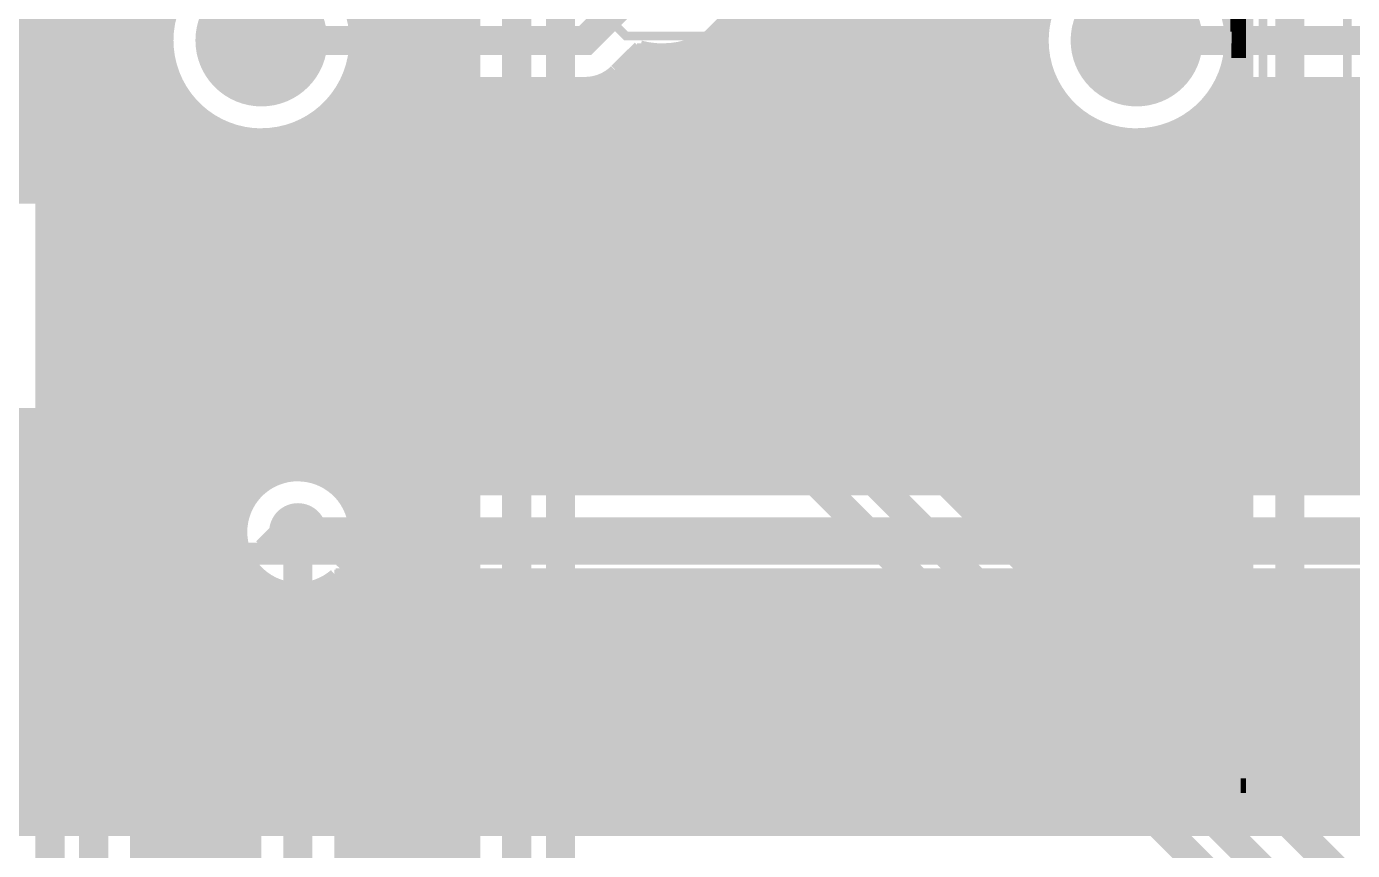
# Model space of a CAD drawing. Extents: x -5 to 100, y -56 to 115.
# Drawn here: x 54.96 to 78.05, y 70.9 to 85.26 of the extents above; entities that cross this region are included whole.
import ezdxf

# ---------------------------------------------------------------- set-up
doc = ezdxf.new("R2010")
doc.units = 0
doc.header["$MEASUREMENT"] = 0
doc.layers.get('0').update_dxf_attribs({"linetype": 'CONTINUOUS'})
for name, color, linetype in [('22-314-0_BOT', 7, 'CONTINUOUS'), ('22-314-0_DRD', 7, 'CONTINUOUS'), ('22-314-0_DRL', 2, 'CONTINUOUS'), ('22-314-0_SMB', 4, 'CONTINUOUS'), ('22-314-0_SMT', 3, 'CONTINUOUS'), ('22-314-0_SST', 5, 'CONTINUOUS'), ('22-314-0_TOP', 10, 'CONTINUOUS'), ('THRUHOLE_TAP', 12, 'CONTINUOUS')]:
    doc.layers.add(name, color=color, linetype=linetype)

# ---------------------------------------------------------------- blocks, each defined once
blk = doc.blocks.new('ROUND_3')
at = {"const_width": 1.14935}
blk.add_lwpolyline([(-0.574674, 0, 1), (0.574674, 0, 1)], format="xyb", close=True, dxfattribs=at)
blk = doc.blocks.new('ROUND_14')
at = {"const_width": 0.50038}
blk.add_lwpolyline([(-0.25019, 0, 1), (0.25019, 0, 1)], format="xyb", close=True, dxfattribs=at)
blk = doc.blocks.new('ROUND_18')
at = {"const_width": 0.65024}
blk.add_lwpolyline([(-0.32512, 0, 1), (0.32512, 0, 1)], format="xyb", close=True, dxfattribs=at)
blk = doc.blocks.new('ROUND_22')
at = {"const_width": 0.14986}
blk.add_lwpolyline([(-0.07493, 0, 1), (0.07493, 0, 1)], format="xyb", close=True, dxfattribs=at)

msp = doc.modelspace()

# ---------------------------------------------------------------- linework, layer by layer
at = {"layer": '22-314-0_BOT'}
for points, const_width in [([(56.05018, 106.299), (54.102, 104.35082), (54.102, 97.79), (55.372, 96.52), (55.372, 62.484), (53.34, 60.452)], 0.508), ([(63.05042, 106.299), (64.77, 104.57942), (64.77, 99.06), (64.262, 98.552), (64.262, 69.596), (65.278, 68.58), (65.278, 66.802)], 0.508), ([(75.41514, 11.3538), (75.41514, 11.40714), (78.232, 14.224), (78.232, 22.86), (76.2, 24.892), (76.2, 44.958), (78.486, 47.244), (78.486, 68.58), (69.088, 77.978), (69.088, 98.298), (68.326, 99.06), (68.326, 104.52354), (66.55054, 106.299)], 0.508), ([(56.05018, 101.69906), (56.134, 101.61778), (56.134, 52.324)], 0.508), ([(63.05042, 101.69906), (63.5, 101.24948), (63.5, 69.342), (64.262, 68.58), (64.262, 66.294), (73.67524, 56.87822), (73.75398, 56.87822)], 0.508), ([(75.41514, 17.85366), (75.438, 17.87652), (75.438, 45.72), (77.724, 48.006), (77.724, 68.326), (68.072, 77.978), (68.072, 98.298), (66.55054, 99.81946), (66.55054, 101.69906)], 0.508), ([(74.295, 85.0138), (70.104, 89.2048), (70.104, 101.64572), (70.05066, 101.69906)], 0.508), ([(73.55078, 101.69906), (73.55078, 95.35922), (76.962, 91.948), (76.962, 71.374), (79.248, 69.088), (79.248, 46.736), (76.962, 44.45), (76.962, 25.146), (79.502, 22.606), (79.502, 13.7668), (81.915, 11.3538)], 0.508), ([(56.896, 98.52406), (56.896, 52.98186)], 0.254), ([(56.9976, 98.4377), (56.9976, 52.84216)], 0.254), ([(57.2262, 98.29546), (57.2262, 39.878)], 0.254), ([(60.8838, 93.24086), (60.8838, 65.99428)], 0.254), ([(61.1124, 92.94876), (61.1124, 65.69456)], 0.254), ([(61.341, 92.77858), (61.341, 64.99352)], 0.254), ([(62.484, 92.71508), (62.484, 68.44538)], 0.254), ([(62.7126, 92.84716), (62.7126, 68.44792)], 0.254), ([(62.738, 92.86494), (62.738, 69.342)], 0.254), ([(61.5696, 92.67444), (61.5696, 67.89928)], 0.254), ([(61.7982, 92.61856), (61.7982, 68.15328)], 0.254), ([(62.0268, 92.6084), (62.0268, 68.30822)], 0.254), ([(62.2554, 92.63888), (62.2554, 68.39966)], 0.254), ([(75.9714, 91.86164), (75.9714, 72.17156)], 0.254), ([(76.2, 91.63304), (76.2, 71.94296)], 0.254), ([(76.2, 91.63304), (76.2, 71.94296)], 0.254), ([(69.85, 88.38184), (69.85, 78.29296)], 0.254), ([(70.0278, 88.20404), (70.0278, 78.11516)], 0.254), ([(70.2564, 87.97544), (70.2564, 77.88656)], 0.254), ([(70.485, 87.74684), (70.485, 77.65796)], 0.254), ([(70.7136, 87.51824), (70.7136, 77.42936)], 0.254), ([(70.9422, 87.28964), (70.9422, 77.20076)], 0.254), ([(71.1708, 87.06104), (71.1708, 76.97216)], 0.254), ([(71.3994, 86.83244), (71.3994, 76.74356)], 0.254), ([(71.628, 86.60384), (71.628, 76.51496)], 0.254), ([(71.8566, 86.37524), (71.8566, 76.28636)], 0.254), ([(72.0852, 86.14664), (72.0852, 76.05776)], 0.254), ([(72.3138, 85.91804), (72.3138, 75.82916)], 0.254), ([(72.5424, 85.68944), (72.5424, 75.60056)], 0.254), ([(57.41924, 85.2932), (56.896, 85.2932)], 0.254), ([(62.738, 85.2932), (60.68822, 85.2932)], 0.254), ([(72.65924, 85.2932), (69.85, 85.2932)], 0.254), ([(76.2, 85.2932), (75.92822, 85.2932)], 0.254), ([(57.39638, 85.0646), (56.896, 85.0646)], 0.254), ([(62.738, 85.0646), (60.71108, 85.0646)], 0.254), ([(72.63638, 85.0646), (69.85, 85.0646)], 0.254), ([(76.2, 85.0646), (75.95108, 85.0646)], 0.254), ([(57.40654, 84.836), (56.896, 84.836)], 0.254), ([(62.738, 84.836), (60.70346, 84.836)], 0.254), ([(72.64654, 84.836), (69.85, 84.836)], 0.254), ([(76.2, 84.836), (75.94346, 84.836)], 0.254), ([(57.44718, 84.6074), (56.896, 84.6074)], 0.254), ([(57.4548, 84.582), (57.4548, 39.85006)], 0.254), ([(60.6552, 84.582), (60.6552, 76.74356)], 0.254), ([(62.738, 84.6074), (60.66028, 84.6074)], 0.254), ([(72.68718, 84.6074), (69.85, 84.6074)], 0.254), ([(76.2, 84.6074), (75.90028, 84.6074)], 0.254), ([(57.52338, 84.3788), (56.896, 84.3788)], 0.254), ([(57.64022, 84.1502), (56.896, 84.1502)], 0.254), ([(62.738, 84.1502), (60.46978, 84.1502)], 0.254), ([(62.738, 84.3788), (60.58662, 84.3788)], 0.254), ([(72.76338, 84.3788), (69.85, 84.3788)], 0.254), ([(72.88022, 84.1502), (69.85, 84.1502)], 0.254), ([(72.771, 84.36102), (72.771, 75.37196)], 0.254), ([(76.2, 84.1502), (75.70978, 84.1502)], 0.254), ([(75.7428, 84.20608), (75.7428, 72.40016)], 0.254), ([(76.2, 84.3788), (75.82662, 84.3788)], 0.254), ([(57.80786, 83.9216), (56.896, 83.9216)], 0.254), ([(57.6834, 84.08416), (57.6834, 39.74592)], 0.254), ([(62.738, 83.9216), (60.30214, 83.9216)], 0.254), ([(60.4266, 84.08416), (60.4266, 77.1398)], 0.254), ([(73.04786, 83.9216), (69.85, 83.9216)], 0.254), ([(72.9996, 83.98002), (72.9996, 75.14336)], 0.254), ([(76.2, 83.9216), (75.54214, 83.9216)], 0.254), ([(58.05424, 83.693), (56.896, 83.693)], 0.254), ([(57.912, 83.81238), (57.912, 39.5351)], 0.254), ([(62.738, 83.693), (60.05576, 83.693)], 0.254), ([(60.198, 83.81238), (60.198, 77.32268)], 0.254), ([(73.29424, 83.693), (69.85, 83.693)], 0.254), ([(73.2282, 83.74634), (73.2282, 74.91476)], 0.254), ([(76.2, 83.693), (75.29576, 83.693)], 0.254), ([(75.5142, 83.89112), (75.5142, 72.62876)], 0.254), ([(58.46826, 83.4644), (56.896, 83.4644)], 0.254), ([(58.1406, 83.63204), (58.1406, 65.43294)], 0.254), ([(58.3692, 83.50504), (58.3692, 65.84696)], 0.254), ([(62.738, 83.4644), (59.64174, 83.4644)], 0.254), ([(59.7408, 83.50504), (59.7408, 77.45984)], 0.254), ([(59.9694, 83.63204), (59.9694, 77.42174)], 0.254), ([(73.70826, 83.4644), (69.85, 83.4644)], 0.254), ([(73.4568, 83.58378), (73.4568, 74.68616)], 0.254), ([(73.6854, 83.47202), (73.6854, 74.45756)], 0.254), ([(76.2, 83.4644), (74.88174, 83.4644)], 0.254), ([(75.057, 83.54314), (75.057, 73.08596)], 0.254), ([(75.2856, 83.68538), (75.2856, 72.85736)], 0.254), ([(62.738, 83.2358), (56.896, 83.2358)], 0.254), ([(58.5978, 83.42122), (58.5978, 66.0908)], 0.254), ([(58.8264, 83.37296), (58.8264, 76.97216)], 0.254), ([(59.055, 83.35772), (59.055, 77.23632)], 0.254), ([(59.2836, 83.37296), (59.2836, 77.37602)], 0.254), ([(59.5122, 83.42122), (59.5122, 77.4446)], 0.254), ([(76.2, 83.2358), (69.85, 83.2358)], 0.254), ([(73.914, 83.4009), (73.914, 74.22896)], 0.254), ([(74.1426, 83.3628), (74.1426, 74.00036)], 0.254), ([(74.3712, 83.35772), (74.3712, 73.77176)], 0.254), ([(74.5998, 83.38566), (74.5998, 73.54316)], 0.254), ([(74.8284, 83.44408), (74.8284, 73.31456)], 0.254), ([(62.738, 83.0072), (56.896, 83.0072)], 0.254), ([(76.2, 83.0072), (69.85, 83.0072)], 0.254), ([(62.738, 82.7786), (56.896, 82.7786)], 0.254), ([(76.2, 82.7786), (69.85, 82.7786)], 0.254), ([(62.738, 82.55), (56.896, 82.55)], 0.254), ([(76.2, 82.55), (69.85, 82.55)], 0.254), ([(62.738, 82.3214), (56.896, 82.3214)], 0.254), ([(76.2, 82.3214), (69.85, 82.3214)], 0.254), ([(62.738, 82.0928), (56.896, 82.0928)], 0.254), ([(76.2, 82.0928), (69.85, 82.0928)], 0.254), ([(62.738, 81.8642), (56.896, 81.8642)], 0.254), ([(76.2, 81.8642), (69.85, 81.8642)], 0.254), ([(62.738, 81.6356), (56.896, 81.6356)], 0.254), ([(76.2, 81.6356), (69.85, 81.6356)], 0.254), ([(62.738, 81.407), (56.896, 81.407)], 0.254), ([(76.2, 81.407), (69.85, 81.407)], 0.254), ([(62.738, 81.1784), (56.896, 81.1784)], 0.254), ([(76.2, 81.1784), (69.85, 81.1784)], 0.254), ([(62.738, 80.9498), (56.896, 80.9498)], 0.254), ([(76.2, 80.9498), (69.85, 80.9498)], 0.254), ([(62.738, 80.7212), (56.896, 80.7212)], 0.254), ([(76.2, 80.7212), (69.85, 80.7212)], 0.254), ([(62.738, 80.4926), (56.896, 80.4926)], 0.254), ([(76.2, 80.4926), (69.85, 80.4926)], 0.254), ([(62.738, 80.264), (56.896, 80.264)], 0.254), ([(76.2, 80.264), (69.85, 80.264)], 0.254), ([(62.738, 80.0354), (56.896, 80.0354)], 0.254), ([(76.2, 80.0354), (69.85, 80.0354)], 0.254), ([(62.738, 79.8068), (56.896, 79.8068)], 0.254), ([(76.2, 79.8068), (69.85, 79.8068)], 0.254), ([(62.738, 79.5782), (56.896, 79.5782)], 0.254), ([(76.2, 79.5782), (69.85, 79.5782)], 0.254), ([(62.738, 79.3496), (56.896, 79.3496)], 0.254), ([(76.2, 79.3496), (69.85, 79.3496)], 0.254), ([(62.738, 79.121), (56.896, 79.121)], 0.254), ([(76.2, 79.121), (69.85, 79.121)], 0.254), ([(62.738, 78.8924), (56.896, 78.8924)], 0.254), ([(76.2, 78.8924), (69.85, 78.8924)], 0.254), ([(62.738, 78.6638), (56.896, 78.6638)], 0.254), ([(76.2, 78.6638), (69.85, 78.6638)], 0.254), ([(62.738, 78.4352), (56.896, 78.4352)], 0.254), ([(76.2, 78.4352), (69.85, 78.4352)], 0.254), ([(62.738, 78.2066), (56.896, 78.2066)], 0.254), ([(69.85, 78.29296), (76.2, 71.94296)], 0.254), ([(76.2, 78.2066), (69.93636, 78.2066)], 0.254), ([(62.738, 77.978), (56.896, 77.978)], 0.254), ([(76.2, 77.978), (70.16496, 77.978)], 0.254), ([(62.738, 77.7494), (56.896, 77.7494)], 0.254), ([(76.2, 77.7494), (70.39356, 77.7494)], 0.254), ([(62.738, 77.5208), (56.896, 77.5208)], 0.254), ([(76.2, 77.5208), (70.62216, 77.5208)], 0.254), ([(59.1312, 77.2922), (56.896, 77.2922)], 0.254), ([(62.738, 77.2922), (60.2488, 77.2922)], 0.254), ([(76.2, 77.2922), (70.85076, 77.2922)], 0.254), ([(58.88736, 77.0636), (56.896, 77.0636)], 0.254), ([(62.738, 77.0636), (60.49264, 77.0636)], 0.254), ([(76.2, 77.0636), (71.07936, 77.0636)], 0.254), ([(58.75782, 76.835), (56.896, 76.835)], 0.254), ([(62.738, 76.835), (60.62218, 76.835)], 0.254), ([(76.2, 76.835), (71.30796, 76.835)], 0.254), ([(58.69432, 76.6064), (56.896, 76.6064)], 0.254), ([(59.69, 64.84366), (59.69, 76.454)], 0.508), ([(62.738, 76.6064), (60.68568, 76.6064)], 0.254), ([(76.2, 76.6064), (71.53656, 76.6064)], 0.254), ([(58.68416, 76.3778), (56.896, 76.3778)], 0.254), ([(62.738, 76.3778), (60.6933, 76.3778)], 0.254), ([(76.2, 76.3778), (71.76516, 76.3778)], 0.254), ([(58.72988, 76.1492), (56.896, 76.1492)], 0.254), ([(62.738, 76.1492), (60.65012, 76.1492)], 0.254), ([(60.6552, 76.16444), (60.6552, 66.1924)], 0.254), ([(76.2, 76.1492), (71.99376, 76.1492)], 0.254), ([(58.83402, 75.9206), (56.896, 75.9206)], 0.254), ([(58.8264, 75.93584), (58.8264, 66.25844)], 0.254), ([(62.738, 75.9206), (60.54344, 75.9206)], 0.254), ([(76.2, 75.9206), (72.22236, 75.9206)], 0.254), ([(58.928, 75.692), (56.896, 75.692)], 0.254), ([(58.928, 75.7936), (58.928, 66.31686)], 0.254), ([(60.452, 75.7936), (60.452, 66.31686)], 0.254), ([(62.738, 75.692), (60.452, 75.692)], 0.254), ([(76.2, 75.692), (72.45096, 75.692)], 0.254), ([(58.928, 75.4634), (56.896, 75.4634)], 0.254), ([(62.738, 75.4634), (60.452, 75.4634)], 0.254), ([(76.2, 75.4634), (72.67956, 75.4634)], 0.254), ([(58.928, 75.2348), (56.896, 75.2348)], 0.254), ([(62.738, 75.2348), (60.452, 75.2348)], 0.254), ([(76.2, 75.2348), (72.90816, 75.2348)], 0.254), ([(58.928, 75.0062), (56.896, 75.0062)], 0.254), ([(62.738, 75.0062), (60.452, 75.0062)], 0.254), ([(76.2, 75.0062), (73.13676, 75.0062)], 0.254), ([(58.928, 74.7776), (56.896, 74.7776)], 0.254), ([(62.738, 74.7776), (60.452, 74.7776)], 0.254), ([(76.2, 74.7776), (73.36536, 74.7776)], 0.254), ([(58.928, 74.549), (56.896, 74.549)], 0.254), ([(62.738, 74.549), (60.452, 74.549)], 0.254), ([(76.2, 74.549), (73.59396, 74.549)], 0.254), ([(58.928, 74.3204), (56.896, 74.3204)], 0.254), ([(62.738, 74.3204), (60.452, 74.3204)], 0.254), ([(76.2, 74.3204), (73.82256, 74.3204)], 0.254), ([(58.928, 74.0918), (56.896, 74.0918)], 0.254), ([(62.738, 74.0918), (60.452, 74.0918)], 0.254), ([(76.2, 74.0918), (74.05116, 74.0918)], 0.254), ([(58.928, 73.8632), (56.896, 73.8632)], 0.254), ([(62.738, 73.8632), (60.452, 73.8632)], 0.254), ([(76.2, 73.8632), (74.27976, 73.8632)], 0.254), ([(58.928, 73.6346), (56.896, 73.6346)], 0.254), ([(62.738, 73.6346), (60.452, 73.6346)], 0.254), ([(76.2, 73.6346), (74.50836, 73.6346)], 0.254), ([(58.928, 73.406), (56.896, 73.406)], 0.254), ([(62.738, 73.406), (60.452, 73.406)], 0.254), ([(76.2, 73.406), (74.73696, 73.406)], 0.254), ([(58.928, 73.1774), (56.896, 73.1774)], 0.254), ([(62.738, 73.1774), (60.452, 73.1774)], 0.254), ([(76.2, 73.1774), (74.96556, 73.1774)], 0.254), ([(58.928, 72.9488), (56.896, 72.9488)], 0.254), ([(62.738, 72.9488), (60.452, 72.9488)], 0.254), ([(76.2, 72.9488), (75.19416, 72.9488)], 0.254), ([(58.928, 72.7202), (56.896, 72.7202)], 0.254), ([(62.738, 72.7202), (60.452, 72.7202)], 0.254), ([(76.2, 72.7202), (75.42276, 72.7202)], 0.254), ([(58.928, 72.4916), (56.896, 72.4916)], 0.254), ([(62.738, 72.4916), (60.452, 72.4916)], 0.254), ([(76.2, 72.4916), (75.65136, 72.4916)], 0.254), ([(58.928, 72.263), (56.896, 72.263)], 0.254), ([(62.738, 72.263), (60.452, 72.263)], 0.254), ([(76.2, 72.263), (75.87996, 72.263)], 0.254), ([(58.928, 72.0344), (56.896, 72.0344)], 0.254), ([(62.738, 72.0344), (60.452, 72.0344)], 0.254), ([(76.2, 72.0344), (76.10856, 72.0344)], 0.254), ([(58.928, 71.8058), (56.896, 71.8058)], 0.254), ([(62.738, 71.8058), (60.452, 71.8058)], 0.254), ([(58.928, 71.5772), (56.896, 71.5772)], 0.254), ([(62.738, 71.5772), (60.452, 71.5772)], 0.254), ([(58.928, 71.3486), (56.896, 71.3486)], 0.254), ([(62.738, 71.3486), (60.452, 71.3486)], 0.254), ([(58.928, 71.12), (56.896, 71.12)], 0.254), ([(62.738, 71.12), (60.452, 71.12)], 0.254), ([(58.928, 70.8914), (56.896, 70.8914)], 0.254), ([(62.738, 70.8914), (60.452, 70.8914)], 0.254)]:
    msp.add_lwpolyline(points, dxfattribs=dict(at, const_width=const_width))
at = {"layer": '22-314-0_BOT', "const_width": 0.254}
for points in [[(59.055, 86.67242, 0.4142136), (57.39638, 85.0138)], [(60.71362, 85.0138, 0.4142136), (59.055, 86.67242)], [(75.95362, 85.0138, 0.4142136), (74.295, 86.67242)], [(72.71512, 85.51672, 0.0771992), (72.63701, 85.0138)], [(57.39638, 85.0138, 0.4142136), (59.055, 83.35518)], [(59.055, 83.35772, 0.4142136), (60.71108, 85.0138)], [(72.63638, 85.0138, 0.4142136), (74.295, 83.35518)], [(74.295, 83.35772, 0.4142136), (75.95108, 85.0138)], [(59.69, 77.46238, 0.4142136), (58.68162, 76.454)], [(60.69838, 76.454, 0.4142136), (59.69, 77.46238)], [(58.68162, 76.454, 0.1804435), (58.92798, 75.79358)], [(60.452, 75.7936, 0.1804437), (60.69835, 76.454)]]:
    msp.add_lwpolyline(points, format="xyb", dxfattribs=at)
at = {"layer": '22-314-0_DRD', "const_width": 0.254}
for points in [[(58.42, 85.6488), (58.42, 84.3788)], [(59.69, 85.6488), (58.42, 84.3788)], [(59.69, 84.3788), (58.42, 85.6488)], [(59.69, 84.3788), (59.69, 85.6488)], [(73.66, 85.6488), (73.66, 84.3788)], [(74.93, 85.6488), (73.66, 84.3788)], [(74.93, 84.3788), (73.66, 85.6488)], [(74.93, 84.3788), (74.93, 85.6488)], [(58.42, 84.3788), (59.69, 84.3788)], [(73.66, 84.3788), (74.93, 84.3788)], [(59.69, 76.835), (59.055, 76.2)], [(60.325, 76.2), (59.69, 76.835)], [(59.055, 76.2), (60.325, 76.2)]]:
    msp.add_lwpolyline(points, dxfattribs=at)
at = {"layer": '22-314-0_SST'}
for points, const_width in [([(98.044, 76.073), (54.229, 76.073), (54.229, 97.155), (98.044, 97.155), (98.044, 76.073)], 0.381), ([(55.3847, 94.31528), (55.3847, 81.915), (56.90362, 81.915), (61.20384, 81.915), (61.20384, 79.61376), (56.90362, 79.61376), (55.68442, 79.61376)], 0.1524), ([(62.7253, 79.91602), (62.7253, 81.915), (62.7253, 94.31528)], 0.1524), ([(70.6247, 94.31528), (70.6247, 81.915), (72.14362, 81.915), (76.44384, 81.915), (76.44384, 79.61376), (72.14362, 79.61376), (70.92442, 79.61376)], 0.1524), ([(77.9653, 79.91602), (77.9653, 81.915), (77.9653, 94.31528)], 0.1524), ([(56.85536, 85.21446), (56.6039, 85.21446), (56.6039, 82.36458), (61.25464, 82.36458), (61.25464, 85.56498), (61.50356, 85.56498), (61.50356, 88.13546), (56.6039, 88.13546), (56.6039, 85.56498), (56.85536, 85.56498), (56.85536, 85.21446), (57.30494, 84.76488), (56.6039, 84.76488)], 0.1524), ([(72.09536, 85.21446), (71.8439, 85.21446), (71.8439, 82.36458), (76.49464, 82.36458), (76.49464, 85.56498), (76.74356, 85.56498), (76.74356, 88.13546), (71.8439, 88.13546), (71.8439, 85.56498), (72.09536, 85.56498), (72.09536, 85.21446), (72.54494, 84.76488), (71.8439, 84.76488)], 0.1524), ([(65.405, 85.09), (64.77, 85.725), (64.77, 86.995), (65.405, 87.63), (66.675, 87.63), (67.31, 86.995), (67.31, 85.598), (66.802, 85.09), (65.405, 85.09)], 0.1524), ([(60.80506, 82.7659), (60.80506, 86.01456), (61.25464, 85.56498)], 0.1524), ([(76.04506, 82.7659), (76.04506, 86.01456), (76.49464, 85.56498)], 0.1524), ([(57.30494, 84.76488), (57.30494, 86.01456), (56.6039, 86.01456)], 0.1524), ([(72.54494, 84.76488), (72.54494, 86.01456), (71.8439, 86.01456)], 0.1524), ([(56.6039, 82.7659), (60.80506, 82.7659), (61.25464, 82.36458)], 0.1524), ([(71.8439, 82.7659), (76.04506, 82.7659), (76.49464, 82.36458)], 0.1524), ([(55.3847, 79.91602), (55.3847, 81.915)], 0.1524), ([(62.7253, 81.915), (61.20384, 81.915), (61.20384, 82.11566), (56.90362, 82.11566), (56.90362, 81.915), (56.90362, 79.61376)], 0.1524), ([(70.6247, 79.91602), (70.6247, 81.915)], 0.1524), ([(77.9653, 81.915), (76.44384, 81.915), (76.44384, 82.11566), (72.14362, 82.11566), (72.14362, 81.915), (72.14362, 79.61376)], 0.1524), ([(61.99632, 80.15732), (61.99632, 81.42732), (61.7855, 81.2165)], 0.254), ([(77.23632, 80.15732), (77.23632, 81.42732), (77.0255, 81.2165)], 0.254), ([(61.20384, 80.3656), (56.90362, 80.3656)], 0.1524), ([(76.44384, 80.3656), (72.14362, 80.3656)], 0.1524), ([(62.20968, 80.15732), (61.7855, 80.15732)], 0.254), ([(77.44968, 80.15732), (77.0255, 80.15732)], 0.254), ([(56.90362, 79.86522), (61.20384, 79.86522)], 0.1524), ([(72.14362, 79.86522), (76.44384, 79.86522)], 0.1524), ([(61.20384, 79.61376), (62.42558, 79.61376)], 0.1524), ([(76.44384, 79.61376), (77.66558, 79.61376)], 0.1524)]:
    msp.add_lwpolyline(points, dxfattribs=dict(at, const_width=const_width))
at = {"layer": '22-314-0_SST', "const_width": 0.1524}
for points in [[(55.3847, 79.91602, 0.4142136), (55.68442, 79.6163)], [(62.42558, 79.61376, 0.4142136), (62.72784, 79.91602)], [(70.6247, 79.91602, 0.4142136), (70.92442, 79.6163)], [(77.66558, 79.61376, 0.4142136), (77.96784, 79.91602)]]:
    msp.add_lwpolyline(points, format="xyb", dxfattribs=at)
at = {"layer": '22-314-0_TOP'}
for points, const_width in [([(54.9402, 95.504), (54.9402, 82.296)], 0.254), ([(55.1688, 95.504), (55.1688, 82.296)], 0.254), ([(55.3974, 95.504), (55.3974, 71.2851)], 0.254), ([(55.626, 95.504), (55.626, 71.2851)], 0.254), ([(55.8546, 95.504), (55.8546, 71.2851)], 0.254), ([(56.0832, 95.504), (56.0832, 71.2851)], 0.254), ([(56.3118, 95.504), (56.3118, 71.2851)], 0.254), ([(56.5404, 95.504), (56.5404, 71.2851)], 0.254), ([(56.769, 95.504), (56.769, 71.2851)], 0.254), ([(56.9976, 95.504), (56.9976, 71.2851)], 0.254), ([(57.2262, 95.504), (57.2262, 71.2851)], 0.254), ([(72.5424, 88.48344), (72.5424, 77.216)], 0.254), ([(72.3138, 88.25484), (72.3138, 77.216)], 0.254), ([(72.0852, 88.02624), (72.0852, 77.216)], 0.254), ([(71.8566, 87.79764), (71.8566, 77.216)], 0.254), ([(71.628, 87.56904), (71.628, 77.216)], 0.254), ([(71.3994, 87.34044), (71.3994, 77.216)], 0.254), ([(71.1708, 87.11184), (71.1708, 77.216)], 0.254), ([(70.9422, 86.88324), (70.9422, 77.216)], 0.254), ([(66.04, 86.36), (64.6938, 85.0138), (59.055, 85.0138)], 0.508), ([(70.7136, 86.65464), (70.7136, 77.216)], 0.254), ([(81.28, 86.36), (79.9338, 85.0138), (74.295, 85.0138)], 0.508), ([(70.485, 86.42604), (70.485, 77.216)], 0.254), ([(70.2564, 86.19744), (70.2564, 77.216)], 0.254), ([(70.0278, 85.96884), (70.0278, 77.216)], 0.254), ([(67.5132, 85.598), (67.5132, 77.216)], 0.254), ([(67.7418, 85.598), (67.7418, 77.216)], 0.254), ([(67.9704, 85.598), (67.9704, 77.216)], 0.254), ([(68.199, 85.598), (68.199, 77.216)], 0.254), ([(68.4276, 85.598), (68.4276, 77.216)], 0.254), ([(68.6562, 85.598), (68.6562, 77.216)], 0.254), ([(68.8848, 85.598), (68.8848, 77.216)], 0.254), ([(69.1134, 85.598), (69.1134, 77.216)], 0.254), ([(69.342, 85.598), (69.342, 77.216)], 0.254), ([(69.5706, 85.63356), (69.5706, 77.216)], 0.254), ([(69.7992, 85.7504), (69.7992, 77.216)], 0.254), ([(67.2846, 85.48116), (67.2846, 77.216)], 0.254), ([(57.41924, 85.2932), (52.52212, 85.2932)], 0.254), ([(67.056, 85.22462), (67.056, 77.216)], 0.254), ([(72.65924, 85.2932), (67.12712, 85.2932)], 0.254), ([(57.39638, 85.0646), (52.23764, 85.0646)], 0.254), ([(65.6463, 84.8868), (65.23736, 84.4804)], 0.254), ([(65.6844, 84.87664), (65.6844, 77.216)], 0.254), ([(66.3702, 84.87156), (66.3702, 77.216)], 0.254), ([(66.5988, 84.94268), (66.5988, 77.216)], 0.254), ([(66.8274, 85.05444), (66.8274, 77.216)], 0.254), ([(72.63638, 85.0646), (66.84264, 85.0646)], 0.254), ([(57.40654, 84.836), (50.98796, 84.836)], 0.254), ([(65.4558, 84.69884), (65.4558, 77.216)], 0.254), ([(72.64654, 84.836), (65.59296, 84.836)], 0.254), ([(65.913, 84.84108), (65.913, 77.216)], 0.254), ([(66.1416, 84.83854), (66.1416, 77.216)], 0.254), ([(57.44718, 84.6074), (50.75936, 84.6074)], 0.254), ([(57.4548, 84.582), (57.4548, 71.2851)], 0.254), ([(65.2272, 84.47024), (65.2272, 77.216)], 0.254), ([(72.68718, 84.6074), (65.36436, 84.6074)], 0.254), ([(57.64022, 84.1502), (45.86478, 84.1502)], 0.254), ([(57.52338, 84.3788), (50.5079, 84.3788)], 0.254), ([(72.88022, 84.1502), (60.46978, 84.1502)], 0.254), ([(64.6938, 84.2518), (60.52566, 84.2518)], 0.254), ([(60.6552, 84.2518), (60.6552, 77.216)], 0.254), ([(60.8838, 84.2518), (60.8838, 77.216)], 0.254), ([(61.1124, 84.2518), (61.1124, 77.216)], 0.254), ([(61.341, 84.2518), (61.341, 77.216)], 0.254), ([(61.5696, 84.2518), (61.5696, 77.216)], 0.254), ([(61.7982, 84.2518), (61.7982, 77.216)], 0.254), ([(62.0268, 84.2518), (62.0268, 77.216)], 0.254), ([(62.2554, 84.2518), (62.2554, 77.216)], 0.254), ([(62.484, 84.2518), (62.484, 77.216)], 0.254), ([(62.7126, 84.2518), (62.7126, 77.216)], 0.254), ([(62.9412, 84.2518), (62.9412, 77.216)], 0.254), ([(63.1698, 84.2518), (63.1698, 77.216)], 0.254), ([(63.3984, 84.2518), (63.3984, 77.216)], 0.254), ([(63.627, 84.2518), (63.627, 77.216)], 0.254), ([(63.8556, 84.2518), (63.8556, 77.216)], 0.254), ([(64.0842, 84.2518), (64.0842, 77.216)], 0.254), ([(64.3128, 84.2518), (64.3128, 77.216)], 0.254), ([(64.5414, 84.2518), (64.5414, 77.216)], 0.254), ([(64.77, 84.25688), (64.77, 77.216)], 0.254), ([(64.9986, 84.3153), (64.9986, 77.216)], 0.254), ([(72.76338, 84.3788), (65.1129, 84.3788)], 0.254), ([(72.771, 84.36102), (72.771, 77.216)], 0.254), ([(88.12022, 84.1502), (75.70978, 84.1502)], 0.254), ([(75.7428, 84.20608), (75.7428, 77.216)], 0.254), ([(79.9338, 84.2518), (75.76566, 84.2518)], 0.254), ([(75.9714, 84.2518), (75.9714, 77.216)], 0.254), ([(76.2, 84.2518), (76.2, 77.216)], 0.254), ([(76.4286, 84.2518), (76.4286, 77.216)], 0.254), ([(76.6572, 84.2518), (76.6572, 77.216)], 0.254), ([(76.8858, 84.2518), (76.8858, 77.216)], 0.254), ([(77.1144, 84.2518), (77.1144, 77.216)], 0.254), ([(77.343, 84.2518), (77.343, 77.216)], 0.254), ([(77.5716, 84.2518), (77.5716, 77.216)], 0.254), ([(77.8002, 84.2518), (77.8002, 77.216)], 0.254), ([(78.0288, 84.2518), (78.0288, 77.216)], 0.254), ([(57.80786, 83.9216), (45.69714, 83.9216)], 0.254), ([(57.6834, 84.08416), (57.6834, 71.2851)], 0.254), ([(73.04786, 83.9216), (60.30214, 83.9216)], 0.254), ([(60.4266, 84.08416), (60.4266, 77.216)], 0.254), ([(72.9996, 83.98002), (72.9996, 77.216)], 0.254), ([(88.28786, 83.9216), (75.54214, 83.9216)], 0.254), ([(58.05424, 83.693), (45.45076, 83.693)], 0.254), ([(57.912, 83.81238), (57.912, 71.2851)], 0.254), ([(73.29424, 83.693), (60.05576, 83.693)], 0.254), ([(60.198, 83.81238), (60.198, 77.32268)], 0.254), ([(73.2282, 83.74634), (73.2282, 77.216)], 0.254), ([(88.53424, 83.693), (75.29576, 83.693)], 0.254), ([(75.5142, 83.89112), (75.5142, 77.216)], 0.254), ([(58.46826, 83.4644), (45.03674, 83.4644)], 0.254), ([(58.1406, 83.63204), (58.1406, 71.2851)], 0.254), ([(58.3692, 83.50504), (58.3692, 71.2851)], 0.254), ([(73.70826, 83.4644), (59.64174, 83.4644)], 0.254), ([(59.7408, 83.50504), (59.7408, 77.45984)], 0.254), ([(59.9694, 83.63204), (59.9694, 77.42174)], 0.254), ([(73.4568, 83.58378), (73.4568, 77.216)], 0.254), ([(73.6854, 83.47202), (73.6854, 77.216)], 0.254), ([(88.94826, 83.4644), (74.88174, 83.4644)], 0.254), ([(75.057, 83.54314), (75.057, 77.216)], 0.254), ([(75.2856, 83.68538), (75.2856, 77.216)], 0.254), ([(98.425, 83.2358), (-3.81, 83.2358)], 0.254), ([(58.5978, 83.42122), (58.5978, 71.2851)], 0.254), ([(58.8264, 83.37296), (58.8264, 76.97216)], 0.254), ([(59.055, 83.35772), (59.055, 77.23632)], 0.254), ([(59.2836, 83.37296), (59.2836, 77.37602)], 0.254), ([(59.5122, 83.42122), (59.5122, 77.4446)], 0.254), ([(73.914, 83.4009), (73.914, 77.216)], 0.254), ([(74.1426, 83.3628), (74.1426, 77.216)], 0.254), ([(74.3712, 83.35772), (74.3712, 77.216)], 0.254), ([(74.5998, 83.38566), (74.5998, 77.216)], 0.254), ([(74.8284, 83.44408), (74.8284, 77.216)], 0.254), ([(98.425, 83.0072), (-3.81, 83.0072)], 0.254), ([(98.425, 82.7786), (-3.81, 82.7786)], 0.254), ([(98.425, 82.55), (-3.81, 82.55)], 0.254), ([(98.425, 82.3214), (-3.81, 82.3214)], 0.254), ([(55.245, 82.296), (48.895, 82.296), (48.895, 78.486)], 0.254), ([(55.245, 82.296), (55.245, 78.486)], 0.254), ([(98.425, 82.0928), (55.245, 82.0928)], 0.254), ([(98.425, 81.8642), (55.245, 81.8642)], 0.254), ([(98.425, 81.6356), (55.245, 81.6356)], 0.254), ([(98.425, 81.407), (55.245, 81.407)], 0.254), ([(98.425, 81.1784), (55.245, 81.1784)], 0.254), ([(98.425, 80.9498), (55.245, 80.9498)], 0.254), ([(98.425, 80.7212), (55.245, 80.7212)], 0.254), ([(98.425, 80.4926), (55.245, 80.4926)], 0.254), ([(98.425, 80.264), (55.245, 80.264)], 0.254), ([(98.425, 80.0354), (55.245, 80.0354)], 0.254), ([(98.425, 79.8068), (55.245, 79.8068)], 0.254), ([(98.425, 79.5782), (55.245, 79.5782)], 0.254), ([(98.425, 79.3496), (55.245, 79.3496)], 0.254), ([(98.425, 79.121), (55.245, 79.121)], 0.254), ([(98.425, 78.8924), (55.245, 78.8924)], 0.254), ([(98.425, 78.6638), (55.245, 78.6638)], 0.254), ([(98.425, 78.4352), (-3.81, 78.4352)], 0.254), ([(55.245, 78.486), (48.895, 78.486)], 0.254), ([(54.9402, 78.486), (54.9402, 71.2851)], 0.254), ([(55.1688, 78.486), (55.1688, 71.2851)], 0.254), ([(98.425, 78.2066), (-3.81, 78.2066)], 0.254), ([(98.425, 77.978), (-3.81, 77.978)], 0.254), ([(98.425, 77.7494), (-3.81, 77.7494)], 0.254), ([(98.425, 77.5208), (-3.81, 77.5208)], 0.254), ([(59.1312, 77.2922), (-3.81, 77.2922)], 0.254), ([(81.4832, 77.2922), (60.2488, 77.2922)], 0.254), ([(58.88736, 77.0636), (-3.81, 77.0636)], 0.254), ([(81.3816, 77.216), (60.34786, 77.216)], 0.254), ([(58.75782, 76.835), (-3.81, 76.835)], 0.254), ([(58.69432, 76.6064), (-3.81, 76.6064)], 0.254), ([(59.69, 76.454), (82.042, 76.454)], 0.508), ([(58.68416, 76.3778), (-3.81, 76.3778)], 0.254), ([(58.72988, 76.1492), (-3.81, 76.1492)], 0.254), ([(58.83402, 75.9206), (-3.81, 75.9206)], 0.254), ([(58.8264, 75.93584), (58.8264, 71.2851)], 0.254), ([(59.0296, 75.692), (-3.81, 75.692)], 0.254), ([(59.055, 75.67168), (59.055, 71.2851)], 0.254), ([(81.3816, 75.692), (60.34786, 75.692)], 0.254), ([(81.3816, 75.692), (60.34786, 75.692)], 0.254), ([(60.4266, 75.692), (60.4266, 71.2851)], 0.254), ([(60.6552, 75.692), (60.6552, 71.2851)], 0.254), ([(60.8838, 75.692), (60.8838, 71.2851)], 0.254), ([(61.1124, 75.692), (61.1124, 71.2851)], 0.254), ([(61.341, 75.692), (61.341, 71.2851)], 0.254), ([(61.5696, 75.692), (61.5696, 71.2851)], 0.254), ([(61.7982, 75.692), (61.7982, 71.2851)], 0.254), ([(62.0268, 75.692), (62.0268, 71.2851)], 0.254), ([(62.2554, 75.692), (62.2554, 71.2851)], 0.254), ([(62.484, 75.692), (62.484, 71.2851)], 0.254), ([(62.7126, 75.692), (62.7126, 71.2851)], 0.254), ([(62.9412, 75.692), (62.9412, 71.2851)], 0.254), ([(63.1698, 75.692), (63.1698, 71.2851)], 0.254), ([(63.3984, 75.692), (63.3984, 71.2851)], 0.254), ([(63.627, 75.692), (63.627, 71.2851)], 0.254), ([(63.8556, 75.692), (63.8556, 71.2851)], 0.254), ([(64.0842, 75.692), (64.0842, 71.2851)], 0.254), ([(64.3128, 75.692), (64.3128, 71.2851)], 0.254), ([(64.5414, 75.692), (64.5414, 71.2851)], 0.254), ([(64.77, 75.692), (64.77, 71.2851)], 0.254), ([(64.9986, 75.692), (64.9986, 71.2851)], 0.254), ([(65.2272, 75.692), (65.2272, 71.2851)], 0.254), ([(65.4558, 75.692), (65.4558, 71.2851)], 0.254), ([(65.6844, 75.692), (65.6844, 71.2851)], 0.254), ([(65.913, 75.692), (65.913, 71.2851)], 0.254), ([(66.1416, 75.692), (66.1416, 71.2851)], 0.254), ([(66.3702, 75.692), (66.3702, 71.2851)], 0.254), ([(66.5988, 75.692), (66.5988, 71.2851)], 0.254), ([(66.8274, 75.692), (66.8274, 71.2851)], 0.254), ([(67.056, 75.692), (67.056, 71.2851)], 0.254), ([(67.2846, 75.692), (67.2846, 71.2851)], 0.254), ([(67.5132, 75.692), (67.5132, 71.2851)], 0.254), ([(67.7418, 75.692), (67.7418, 71.2851)], 0.254), ([(67.9704, 75.692), (67.9704, 71.2851)], 0.254), ([(68.199, 75.692), (68.199, 71.2851)], 0.254), ([(68.4276, 75.692), (68.4276, 71.2851)], 0.254), ([(68.6562, 75.692), (68.6562, 71.2851)], 0.254), ([(68.8848, 75.692), (68.8848, 71.2851)], 0.254), ([(69.1134, 75.692), (69.1134, 71.2851)], 0.254), ([(69.342, 75.692), (69.342, 71.2851)], 0.254), ([(69.5706, 75.692), (69.5706, 71.2851)], 0.254), ([(69.7992, 75.692), (69.7992, 71.2851)], 0.254), ([(70.0278, 75.692), (70.0278, 71.2851)], 0.254), ([(70.2564, 75.692), (70.2564, 71.2851)], 0.254), ([(70.485, 75.692), (70.485, 71.2851)], 0.254), ([(70.7136, 75.692), (70.7136, 71.2851)], 0.254), ([(70.9422, 75.692), (70.9422, 71.2851)], 0.254), ([(71.1708, 75.692), (71.1708, 71.2851)], 0.254), ([(71.3994, 75.692), (71.3994, 71.2851)], 0.254), ([(71.628, 75.692), (71.628, 71.2851)], 0.254), ([(71.8566, 75.692), (71.8566, 71.2851)], 0.254), ([(72.0852, 75.692), (72.0852, 71.2851)], 0.254), ([(72.3138, 75.692), (72.3138, 71.2851)], 0.254), ([(72.5424, 75.692), (72.5424, 71.2851)], 0.254), ([(72.771, 75.692), (72.771, 71.2851)], 0.254), ([(72.9996, 75.692), (72.9996, 71.2851)], 0.254), ([(73.2282, 75.692), (73.2282, 71.2851)], 0.254), ([(73.4568, 75.692), (73.4568, 71.2851)], 0.254), ([(73.6854, 75.692), (73.6854, 71.2851)], 0.254), ([(73.914, 75.692), (73.914, 71.2851)], 0.254), ([(74.1426, 75.692), (74.1426, 71.2851)], 0.254), ([(74.3712, 75.692), (74.3712, 71.2851)], 0.254), ([(74.5998, 75.692), (74.5998, 71.2851)], 0.254), ([(74.8284, 75.692), (74.8284, 71.2851)], 0.254), ([(75.057, 75.692), (75.057, 71.2851)], 0.254), ([(75.2856, 75.692), (75.2856, 71.2851)], 0.254), ([(75.5142, 75.692), (75.5142, 71.2851)], 0.254), ([(75.7428, 75.692), (75.7428, 71.2851)], 0.254), ([(75.9714, 75.692), (75.9714, 71.2851)], 0.254), ([(76.2, 75.692), (76.2, 71.2851)], 0.254), ([(76.4286, 75.692), (76.4286, 71.2851)], 0.254), ([(76.6572, 75.692), (76.6572, 71.2851)], 0.254), ([(76.8858, 75.692), (76.8858, 71.2851)], 0.254), ([(77.1144, 75.692), (77.1144, 71.2851)], 0.254), ([(77.343, 75.692), (77.343, 71.2851)], 0.254), ([(77.5716, 75.692), (77.5716, 71.2851)], 0.254), ([(77.8002, 75.692), (77.8002, 71.2851)], 0.254), ([(78.0288, 75.692), (78.0288, 71.2851)], 0.254), ([(59.50458, 75.4634), (-3.81, 75.4634)], 0.254), ([(59.2836, 75.53198), (59.2836, 71.2851)], 0.254), ([(59.5122, 75.46086), (59.5122, 71.2851)], 0.254), ([(59.7408, 75.44816), (59.7408, 71.2851)], 0.254), ([(81.85658, 75.4634), (59.87288, 75.4634)], 0.254), ([(59.9694, 75.48626), (59.9694, 71.2851)], 0.254), ([(60.198, 75.58278), (60.198, 71.2851)], 0.254), ([(98.425, 75.2348), (-3.81, 75.2348)], 0.254), ([(98.425, 75.0062), (-3.81, 75.0062)], 0.254), ([(98.425, 74.7776), (-3.81, 74.7776)], 0.254), ([(98.425, 74.549), (-3.81, 74.549)], 0.254), ([(98.425, 74.3204), (-3.81, 74.3204)], 0.254), ([(98.425, 74.0918), (-3.81, 74.0918)], 0.254), ([(98.425, 73.8632), (-3.81, 73.8632)], 0.254), ([(98.425, 73.6346), (-3.81, 73.6346)], 0.254), ([(98.425, 73.406), (-3.81, 73.406)], 0.254), ([(98.425, 73.1774), (-3.81, 73.1774)], 0.254), ([(98.425, 72.9488), (-3.81, 72.9488)], 0.254), ([(98.425, 72.7202), (-3.81, 72.7202)], 0.254), ([(98.425, 72.4916), (-3.81, 72.4916)], 0.254), ([(98.425, 72.263), (-3.81, 72.263)], 0.254), ([(98.425, 72.0344), (-3.81, 72.0344)], 0.254), ([(98.425, 71.8058), (-3.81, 71.8058)], 0.254), ([(98.425, 71.5772), (-3.81, 71.5772)], 0.254), ([(98.425, 71.3486), (26.82748, 71.3486)], 0.254), ([(79.33436, 71.2851), (26.90876, 71.2851)], 0.254)]:
    msp.add_lwpolyline(points, dxfattribs=dict(at, const_width=const_width))
at = {"layer": '22-314-0_TOP', "const_width": 0.254}
for points in [[(59.055, 86.67242, 0.4142136), (57.39638, 85.0138)], [(74.295, 86.67242, 0.4142136), (72.63638, 85.0138)], [(66.04, 84.836, 0.267812), (67.35826, 85.598)], [(57.39638, 85.0138, 0.4142136), (59.055, 83.35518)], [(65.6463, 84.8868, 0.0653776), (66.04, 84.8351)], [(72.63638, 85.0138, 0.4142136), (74.295, 83.35518)], [(64.6938, 84.2518, 0.1989119), (65.23262, 84.47498)], [(64.6938, 84.2518, 0.1989119), (65.23262, 84.47498)], [(59.055, 83.35772, 0.2801919), (60.52566, 84.2518)], [(74.295, 83.35772, 0.2801919), (75.76566, 84.2518)], [(59.69, 77.46238, 0.4142136), (58.68162, 76.454)], [(60.34786, 77.216, 0.1799515), (59.69, 77.46069)], [(58.68162, 76.454, 0.4142136), (59.69, 75.44562)], [(59.69, 75.44562, 0.179951), (60.34896, 75.69072)]]:
    msp.add_lwpolyline(points, format="xyb", dxfattribs=at)

# ---------------------------------------------------------------- block references
at = {"layer": '22-314-0_BOT'}
for name, p in [('ROUND_3', (59.055, 85.0138)), ('ROUND_3', (74.295, 85.0138)), ('ROUND_14', (59.69, 76.454))]:
    msp.add_blockref(name, p, dxfattribs=at)
at = {"layer": '22-314-0_DRL'}
for name, p in [('ROUND_18', (59.055, 85.0138)), ('ROUND_18', (74.295, 85.0138)), ('ROUND_22', (59.69, 76.454))]:
    msp.add_blockref(name, p, dxfattribs=at)
at = {"layer": '22-314-0_SMB'}
for p in [(59.055, 85.0138), (74.295, 85.0138)]:
    msp.add_blockref('ROUND_3', p, dxfattribs=at)
at = {"layer": '22-314-0_SMT'}
for p in [(59.055, 85.0138), (74.295, 85.0138)]:
    msp.add_blockref('ROUND_3', p, dxfattribs=at)
at = {"layer": '22-314-0_TOP'}
for name, p in [('ROUND_3', (59.055, 85.0138)), ('ROUND_3', (74.295, 85.0138)), ('ROUND_14', (59.69, 76.454))]:
    msp.add_blockref(name, p, dxfattribs=at)
at = {"layer": 'THRUHOLE_TAP'}
for name, p in [('ROUND_18', (59.055, 85.0138)), ('ROUND_18', (74.295, 85.0138)), ('ROUND_22', (59.69, 76.454))]:
    msp.add_blockref(name, p, dxfattribs=at)

doc.saveas('drawing.dxf')
